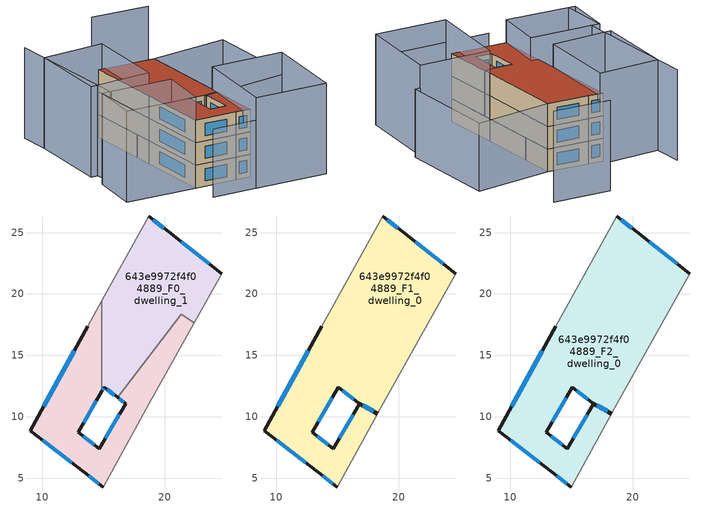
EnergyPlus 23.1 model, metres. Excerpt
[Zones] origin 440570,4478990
643e9972f4f04889_F0_dwelling_0
 floor ground (EU_floor_Construction): 21.32,18.36 22.4,17.64 18.75,11.12 14.99,4.28 13.44,5.47 9.03,8.87 13.73,17.36 14.88,19.44 14.88,12.08 12.95,8.75 14.66,7.38 16.81,11.05 16.15,11.57 z0
 wall outside (EU_wall_Construction): 13.73,17.36 9.03,8.87 13.44,5.47 14.99,4.28 / 16.15,11.57 16.81,11.05 14.66,7.38 12.95,8.75 14.88,12.08 z0:3
 wall adiabatic (EU_wall_Construction): 14.88,19.44 13.73,17.36 / 14.99,4.28 18.75,11.12 22.4,17.64 z0:3
 wall to 643e9972f4f04889_F0_dwelling_1 (EU_wall_Construction): 14.88,12.08 14.88,19.44 / 22.4,17.64 21.32,18.36 16.15,11.57 z0:3
 window (EU_Window_Construction): 10.07,8.08 12.41,6.27 / 12.63,15.37 10.13,10.86 / 13.4,9.53 14.42,11.3 / 14.26,7.7 13.35,8.43 / 16.31,10.19 15.16,8.24 / 16.3,11.45 16.65,11.17 / 13.8,5.19 14.63,4.56 z0.7:2.3
 roof outside (EU_roof_Construction): 18.28,10.27 16.69,11.15 16.15,11.57 16.81,11.05 16.8,11.03 18.26,10.22 18.75,11.12 z3
643e9972f4f04889_F0_dwelling_1
 floor ground (EU_floor_Construction): 20.3,25.04 24.64,21.65 22.4,17.64 21.32,18.36 16.15,11.57 15.07,12.42 14.88,12.08 14.88,19.44 18.68,26.35 z0
 wall outside (EU_wall_Construction): 15.07,12.42 16.15,11.57 / 15.07,12.42 14.88,12.08 / 24.64,21.65 20.3,25.04 18.68,26.35 z0:3
 wall adiabatic (EU_wall_Construction): 18.68,26.35 14.88,19.44 / 22.4,17.64 24.64,21.65 z0:3
 window (EU_Window_Construction): 15.32,12.22 15.9,11.77 / 15.03,12.34 14.92,12.16 / 19.92,25.35 19.06,26.04 / 23.63,22.44 21.32,24.25 z0.7:2.3
643e9972f4f04889_F1_dwelling_0
 floor to 643e9972f4f04889_F0_dwelling_0 (EU_floor_Construction): 14.88,19.44 14.88,12.08 12.95,8.75 14.66,7.38 16.8,11.03 18.26,10.22 14.99,4.28 13.44,5.47 9.03,8.87 13.73,17.36 z3; 22.4,17.64 18.75,11.12 18.28,10.27 16.69,11.15 16.15,11.57 21.32,18.36 z3
 floor to 643e9972f4f04889_F0_dwelling_1 (EU_floor_Construction): 20.3,25.04 24.64,21.65 22.4,17.64 21.32,18.36 16.15,11.57 15.07,12.42 14.88,12.08 14.88,19.44 18.68,26.35 z3
 wall outside (EU_wall_Construction): 16.8,11.03 14.66,7.38 12.95,8.75 15.07,12.42 16.69,11.15 18.28,10.27 / 16.8,11.03 18.26,10.22 / 13.73,17.36 9.03,8.87 13.44,5.47 14.99,4.28 / 24.64,21.65 20.3,25.04 18.68,26.35 z3:6
 wall adiabatic (EU_wall_Construction): 14.99,4.28 18.26,10.22 / 18.68,26.35 13.73,17.36 / 18.28,10.27 18.75,11.12 24.64,21.65 z3:6
 window (EU_Window_Construction): 17.06,10.94 17.91,10.47 / 15.45,12.12 16.31,11.45 / 13.45,9.61 14.58,11.56 / 14.26,7.7 13.35,8.43 / 16.3,10.18 15.16,8.24 / 17.14,10.84 17.92,10.41 / 13.8,5.19 14.63,4.56 / 10.07,8.08 12.41,6.27 / 12.63,15.37 10.13,10.86 / 19.92,25.35 19.06,26.04 / 23.63,22.44 21.32,24.25 z3.7:5.3
643e9972f4f04889_F2_dwelling_0
 floor to 643e9972f4f04889_F1_dwelling_0 (EU_floor_Construction): 20.3,25.04 24.64,21.65 18.75,11.12 18.28,10.27 16.69,11.15 15.07,12.42 12.95,8.75 14.66,7.38 16.8,11.03 18.26,10.22 14.99,4.28 13.44,5.47 9.03,8.87 13.73,17.36 18.68,26.35 z6
 wall outside (EU_wall_Construction): 16.8,11.03 14.66,7.38 12.95,8.75 15.07,12.42 16.69,11.15 18.28,10.27 / 16.8,11.03 18.26,10.22 / 13.73,17.36 9.03,8.87 13.44,5.47 14.99,4.28 / 24.64,21.65 20.3,25.04 18.68,26.35 z6:9
 wall adiabatic (EU_wall_Construction): 14.99,4.28 18.26,10.22 / 18.68,26.35 13.73,17.36 / 18.28,10.27 18.75,11.12 24.64,21.65 z6:9
 window (EU_Window_Construction): 17.06,10.94 17.91,10.47 / 15.45,12.12 16.31,11.45 / 13.45,9.61 14.58,11.56 / 14.26,7.7 13.35,8.43 / 16.3,10.18 15.16,8.24 / 17.14,10.84 17.92,10.41 / 13.8,5.19 14.63,4.56 / 10.07,8.08 12.41,6.27 / 12.63,15.37 10.13,10.86 / 19.92,25.35 19.06,26.04 / 23.63,22.44 21.32,24.25 z6.7:8.3
 roof outside (EU_roof_Construction): 18.26,10.22 16.8,11.03 14.66,7.38 12.95,8.75 15.07,12.42 16.69,11.15 18.28,10.27 18.75,11.12 24.64,21.65 20.3,25.04 18.68,26.35 13.73,17.36 9.03,8.87 13.44,5.47 14.99,4.28 z9
shading: 5.24,19.5 2.3,14.15 / 14.69,34.43 6.2,18.96 / 33.04,26.29 26.91,31.05 / 18.75,11.11 26.52,5.33 / 26.52,5.33 19.8,-3.7 / 19.8,-3.7 12.02,2.08 / 12.02,2.08 18.75,11.11 / 9.03,8.87 1.5,14.66 / 1.5,14.66 5.44,19.79 / 5.44,19.79 12.97,14 / 12.97,14 9.03,8.87 / 6.82,21.91 12.79,30.95 / 12.79,30.95 19.69,26.4 / 19.69,26.4 13.73,17.36 / 13.73,17.36 6.82,21.91 z0:12; 7.24,5.68 18.93,-2.92 / 18.14,10.02 24.64,21.65 / 24.64,21.65 33.69,16.59 / 33.69,16.59 27.18,4.96 / 27.18,4.96 18.14,10.02 z0:9
[Building]
EU S2 Campaign: North Axis=0; Terrain=City; Solar Distribution=FullExterior
[Site:Location]
Madrid: Latitude=40.5; Longitude=-3.5; Time Zone=1; Elevation=609
[SizingPeriod:WeatherFileDays]
AnnualSizingPeriod: Begin Month=1; Begin Day of Month=1; End Month=12; End Day of Month=31; Day of Week for Start Day=Monday; Use Weather File Daylight Saving Period=No; Use Weather File Rain and Snow Indicators=No
[MATERIAL]
EU_InternalMass_Material: Roughness=MediumRough; Thickness=0.1; Conductivity=1; Density=1800; Specific Heat=900; Thermal Absorptance=0.9; Solar Absorptance=0.7; Visible Absorptance=0.7
[MATERIAL:NOMASS] Roughness=MediumRough; Thermal Absorptance=0.9; Solar Absorptance=0.7; Visible Absorptance=0.7
Name | Thermal Resistance
EU_wall_NoMass | 0.419739
EU_roof_NoMass | 0.352165
EU_floor_NoMass | 0.608284
[WINDOWMATERIAL:SIMPLEGLAZINGSYSTEM]
EU_Window_SimpleGlazing: UFactor=4.8352; Solar Heat Gain Coefficient=0.85; Visible Transmittance=0.85
[CONSTRUCTION]
EU_wall_Construction: EU_wall_NoMass
EU_roof_Construction: EU_roof_NoMass
EU_floor_Construction: EU_floor_NoMass
EU_InternalMass_Construction: EU_InternalMass_Material
EU_Window_Construction: EU_Window_SimpleGlazing
[ZONE] Type=1; Multiplier=1; Ceiling Height=autocalculate; Floor Area=autocalculate; Part of Total Floor Area=Yes
Name | Volume
643e9972f4f04889_F0_dwelling_0 | 194.994
643e9972f4f04889_F1_dwelling_0 | 416.5
643e9972f4f04889_F2_dwelling_0 | 416.51
643e9972f4f04889_F0_dwelling_1 | 221.769
[INTERNALMASS] Construction=EU_InternalMass_Construction
Name | Zone or ZoneList | Surface Area
643e9972f4f04889_F0_dwelling_0_EU_InternalMass | 643e9972f4f04889_F0_dwelling_0 | 64.998
643e9972f4f04889_F0_dwelling_1_EU_InternalMass | 643e9972f4f04889_F0_dwelling_1 | 73.9235
643e9972f4f04889_F1_dwelling_0_EU_InternalMass | 643e9972f4f04889_F1_dwelling_0 | 138.837
643e9972f4f04889_F2_dwelling_0_EU_InternalMass | 643e9972f4f04889_F2_dwelling_0 | 138.837
[OTHEREQUIPMENT] Fuel Type=Electricity; Design Level Calculation Method=Watts/Area; Power per Zone Floor Area=1; Fraction Latent=0; Fraction Radiant=0; Fraction Lost=0; Carbon Dioxide Generation Rate=0; EndUse Subcategory=EU_Step8_InternalGains
Name | Zone or ZoneList or Space or SpaceList | Schedule
EU_Step8_InternalGain_643e9972f4f04889_F0_dwelling_0_f000 | 643e9972f4f04889_F0_dwelling_0 | EU_Step8_GainSchedule_643e9972f4f04889_F0_dwelling_0_f000
EU_Step8_InternalGain_643e9972f4f04889_F0_dwelling_1_f000 | 643e9972f4f04889_F0_dwelling_1 | EU_Step8_GainSchedule_643e9972f4f04889_F0_dwelling_1_f000
EU_Step8_InternalGain_643e9972f4f04889_F1_dwelling_0_f000 | 643e9972f4f04889_F1_dwelling_0 | EU_Step8_GainSchedule_643e9972f4f04889_F1_dwelling_0_f000
EU_Step8_InternalGain_643e9972f4f04889_F2_dwelling_0_f000 | 643e9972f4f04889_F2_dwelling_0 | EU_Step8_GainSchedule_643e9972f4f04889_F2_dwelling_0_f000
[ZONEVENTILATION:DESIGNFLOWRATE] Schedule=EU_AlwaysOn; Design Flow Rate Calculation Method=AirChanges/Hour; Air Changes per Hour=0.703302; Ventilation Type=Natural; Fan Pressure Rise=0; Fan Total Efficiency=1; Constant Term Coefficient=1; Temperature Term Coefficient=0; Velocity Term Coefficient=0; Velocity Squared Term Coefficient=0; Minimum Indoor Temperature=-100; Maximum Indoor Temperature=100; Delta Temperature=-100; Minimum Outdoor Temperature=-100; Maximum Outdoor Temperature=100; Maximum Wind Speed=40
Name | Zone or ZoneList or Space or SpaceList
EU_ConstantAir_643e9972f4f04889_F0_dwelling_0 | 643e9972f4f04889_F0_dwelling_0
EU_ConstantAir_643e9972f4f04889_F0_dwelling_1 | 643e9972f4f04889_F0_dwelling_1
EU_ConstantAir_643e9972f4f04889_F1_dwelling_0 | 643e9972f4f04889_F1_dwelling_0
EU_ConstantAir_643e9972f4f04889_F2_dwelling_0 | 643e9972f4f04889_F2_dwelling_0
[HVACTEMPLATE:THERMOSTAT] Constant Heating Setpoint=20; Constant Cooling Setpoint=50
EU_HeatOnly_643e9972f4f04889_F0_dwelling_0; EU_HeatOnly_643e9972f4f04889_F0_dwelling_1; EU_HeatOnly_643e9972f4f04889_F1_dwelling_0; EU_HeatOnly_643e9972f4f04889_F2_dwelling_0
[HVACTEMPLATE:ZONE:IDEALLOADSAIRSYSTEM] System Availability Schedule=EU_AlwaysOn; Maximum Heating Supply Air Temperature=50; Minimum Cooling Supply Air Temperature=13; Maximum Heating Supply Air Humidity Ratio=0.0156; Minimum Cooling Supply Air Humidity Ratio=0.0077; Heating Limit=NoLimit; Cooling Limit=NoLimit; Heating Availability Schedule=EU_AlwaysOn; Cooling Availability Schedule=EU_CoolingOff; Dehumidification Control Type=ConstantSensibleHeatRatio; Cooling Sensible Heat Ratio=0.7; Dehumidification Setpoint=60; Humidification Control Type=None; Humidification Setpoint=30; Outdoor Air Method=None; Outdoor Air Flow Rate per Person=0.00944; Outdoor Air Flow Rate per Zone Floor Area=0; Outdoor Air Flow Rate per Zone=0; Demand Controlled Ventilation Type=None; Outdoor Air Economizer Type=NoEconomizer; Heat Recovery Type=None; Sensible Heat Recovery Effectiveness=0.7; Latent Heat Recovery Effectiveness=0.65
Name | Template Thermostat
643e9972f4f04889_F0_dwelling_0 | EU_HeatOnly_643e9972f4f04889_F0_dwelling_0
643e9972f4f04889_F0_dwelling_1 | EU_HeatOnly_643e9972f4f04889_F0_dwelling_1
643e9972f4f04889_F1_dwelling_0 | EU_HeatOnly_643e9972f4f04889_F1_dwelling_0
643e9972f4f04889_F2_dwelling_0 | EU_HeatOnly_643e9972f4f04889_F2_dwelling_0
[SIZING:ZONE] Zone Cooling Design Supply Air Temperature Input Method=SupplyAirTemperature; Zone Cooling Design Supply Air Temperature=13; Zone Heating Design Supply Air Temperature Input Method=SupplyAirTemperature; Zone Heating Design Supply Air Temperature=50; Zone Cooling Design Supply Air Humidity Ratio=0.008; Zone Heating Design Supply Air Humidity Ratio=0.008; Cooling Design Air Flow Method=DesignDay; Cooling Design Air Flow Rate=0; Cooling Minimum Air Flow per Zone Floor Area=0.000762; Cooling Minimum Air Flow=0; Cooling Minimum Air Flow Fraction=0.2; Heating Design Air Flow Method=DesignDay; Heating Design Air Flow Rate=0; Heating Maximum Air Flow per Zone Floor Area=0.002032; Heating Maximum Air Flow=0.141576; Heating Maximum Air Flow Fraction=0.3; Account for Dedicated Outdoor Air System=No; Dedicated Outdoor Air System Control Strategy=NeutralSupplyAir; Dedicated Outdoor Air Low Setpoint Temperature for Design=autosize; Dedicated Outdoor Air High Setpoint Temperature for Design=autosize; Zone Load Sizing Method=Sensible Load Only No Latent Load; Zone Latent Cooling Design Supply Air Humidity Ratio Input Method=HumidityRatioDifference; Zone Cooling Design Supply Air Humidity Ratio Difference=0.005; Zone Latent Heating Design Supply Air Humidity Ratio Input Method=HumidityRatioDifference; Zone Humidification Design Supply Air Humidity Ratio Difference=0.005
643e9972f4f04889_F0_dwelling_0; 643e9972f4f04889_F0_dwelling_1; 643e9972f4f04889_F1_dwelling_0; 643e9972f4f04889_F2_dwelling_0
[SCHEDULE:CONSTANT]
Name | Hourly Value
EU_AlwaysOn | 1
EU_CoolingOff | 0
[SCHEDULE:FILE] Column Number=1; Rows to Skip at Top=0; Number of Hours of Data=8760; Column Separator=Comma; Interpolate to Timestep=No; Minutes per Item=60; Adjust Schedule for Daylight Savings=Yes
Name | File
EU_Step8_GainSchedule_643e9972f4f04889_F0_dwelling_0_f000 | ../../schedules/643e9972f4f04889/643e9972f4f04889_F0_dwelling_0_f000_gain.csv
EU_Step8_GainSchedule_643e9972f4f04889_F0_dwelling_1_f000 | ../../schedules/643e9972f4f04889/643e9972f4f04889_F0_dwelling_1_f000_gain.csv
EU_Step8_GainSchedule_643e9972f4f04889_F1_dwelling_0_f000 | ../../schedules/643e9972f4f04889/643e9972f4f04889_F1_dwelling_0_f000_gain.csv
EU_Step8_GainSchedule_643e9972f4f04889_F2_dwelling_0_f000 | ../../schedules/643e9972f4f04889/643e9972f4f04889_F2_dwelling_0_f000_gain.csv
